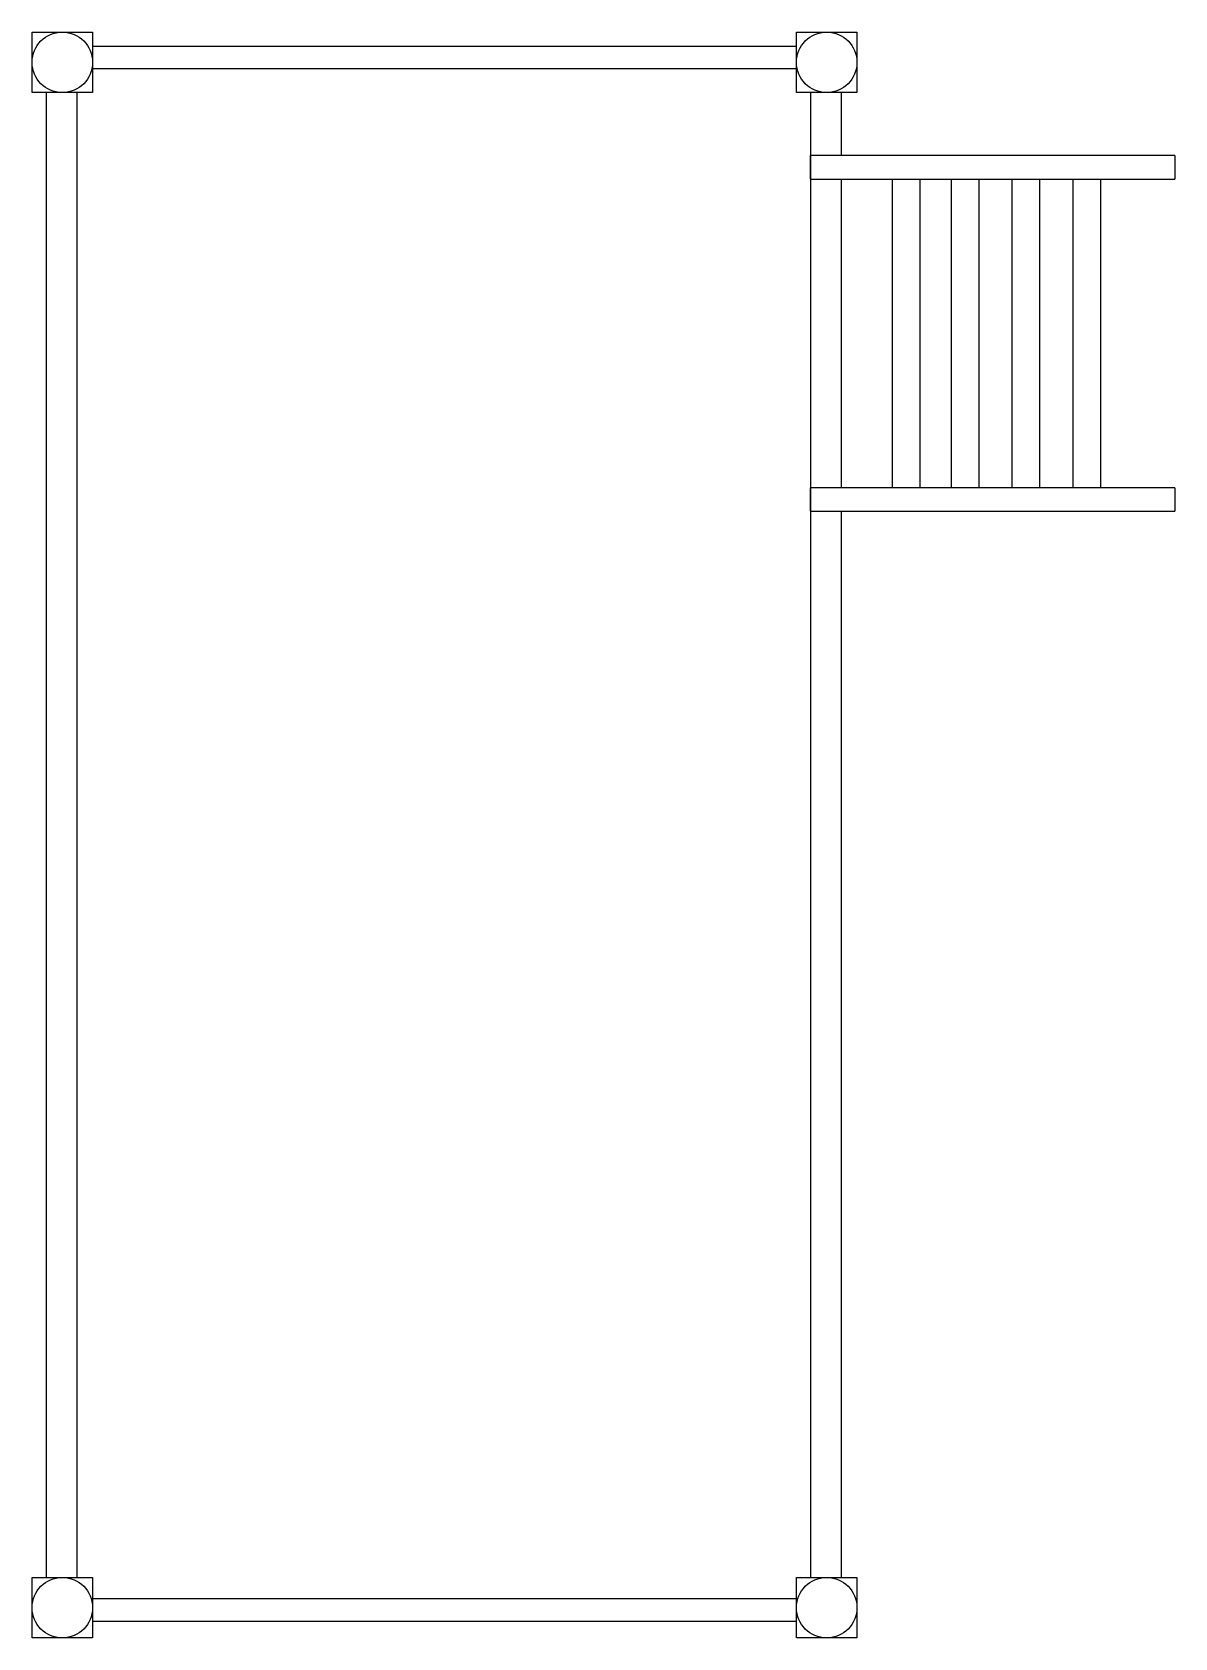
# Model space of a CAD drawing. Extents: x -57693.38 to -57691.9, y 16898.36 to 16900.44.
import ezdxf

# ---------------------------------------------------------------- set-up
doc = ezdxf.new("R2010")
doc.units = 0
doc.header["$LTSCALE"] = 1000
doc.header["$MEASUREMENT"] = 0
doc.layers.add('家具', color=7, linetype='CONTINUOUS')

msp = doc.modelspace()

# ---------------------------------------------------------------- linework, layer by layer
at = {"layer": '家具'}
for p, q in [((-57692.3867, 16900.4226), (-57693.2987, 16900.4226)), ((-57692.3867, 16900.3934), (-57693.2987, 16900.3934)), ((-57693.3588, 16900.3627), (-57693.3588, 16898.4399)), ((-57693.3191, 16900.3627), (-57693.3191, 16898.4399)), ((-57692.3685, 16900.3627), (-57692.3685, 16898.4399)), ((-57692.3288, 16900.3627), (-57692.3288, 16900.2811)), ((-57692.3685, 16900.2507), (-57692.3685, 16900.2811)), ((-57691.8964, 16900.2811), (-57692.3685, 16900.2811)), ((-57691.8964, 16900.2811), (-57691.8964, 16900.2507)), ((-57692.3685, 16900.2507), (-57691.8964, 16900.2507)), ((-57692.3288, 16900.2507), (-57692.3288, 16899.8508)), ((-57692.2628, 16900.2507), (-57692.2628, 16899.8508)), ((-57692.2269, 16900.2507), (-57692.2269, 16899.8508)), ((-57692.1861, 16900.2507), (-57692.1861, 16899.8508)), ((-57692.1502, 16900.2507), (-57692.1502, 16899.8508)), ((-57692.1075, 16900.2507), (-57692.1075, 16899.8508)), ((-57692.0716, 16900.2507), (-57692.0716, 16899.8508)), ((-57692.0288, 16900.2507), (-57692.0288, 16899.8508)), ((-57691.9929, 16900.2507), (-57691.9929, 16899.8508)), ((-57692.3685, 16899.8205), (-57692.3685, 16899.8508)), ((-57691.8964, 16899.8508), (-57692.3685, 16899.8508)), ((-57691.8964, 16899.8508), (-57691.8964, 16899.8205)), ((-57692.3685, 16899.8205), (-57691.8964, 16899.8205)), ((-57692.3288, 16899.8205), (-57692.3288, 16898.4399)), ((-57692.3867, 16898.412), (-57693.2987, 16898.412)), ((-57692.3867, 16898.3828), (-57693.2987, 16898.3828))]:
    msp.add_line(p, q, dxfattribs=at)
for points in [[(-57693.2987, 16900.441), (-57693.2987, 16900.3627), (-57693.3769, 16900.3627), (-57693.3769, 16900.441)], [(-57692.3084, 16900.441), (-57692.3084, 16900.3627), (-57692.3867, 16900.3627), (-57692.3867, 16900.441)], [(-57693.2987, 16898.4399), (-57693.2987, 16898.3616), (-57693.3769, 16898.3616), (-57693.3769, 16898.4399)], [(-57692.3084, 16898.4399), (-57692.3084, 16898.3616), (-57692.3867, 16898.3616), (-57692.3867, 16898.4399)]]:
    msp.add_lwpolyline(points, close=True, dxfattribs=at)
for centre in [(-57693.3378, 16900.4019), (-57692.3475, 16900.4019), (-57693.3378, 16898.4007), (-57692.3475, 16898.4007)]:
    msp.add_circle(centre, 0.0392, dxfattribs=at)

doc.saveas('drawing.dxf')
